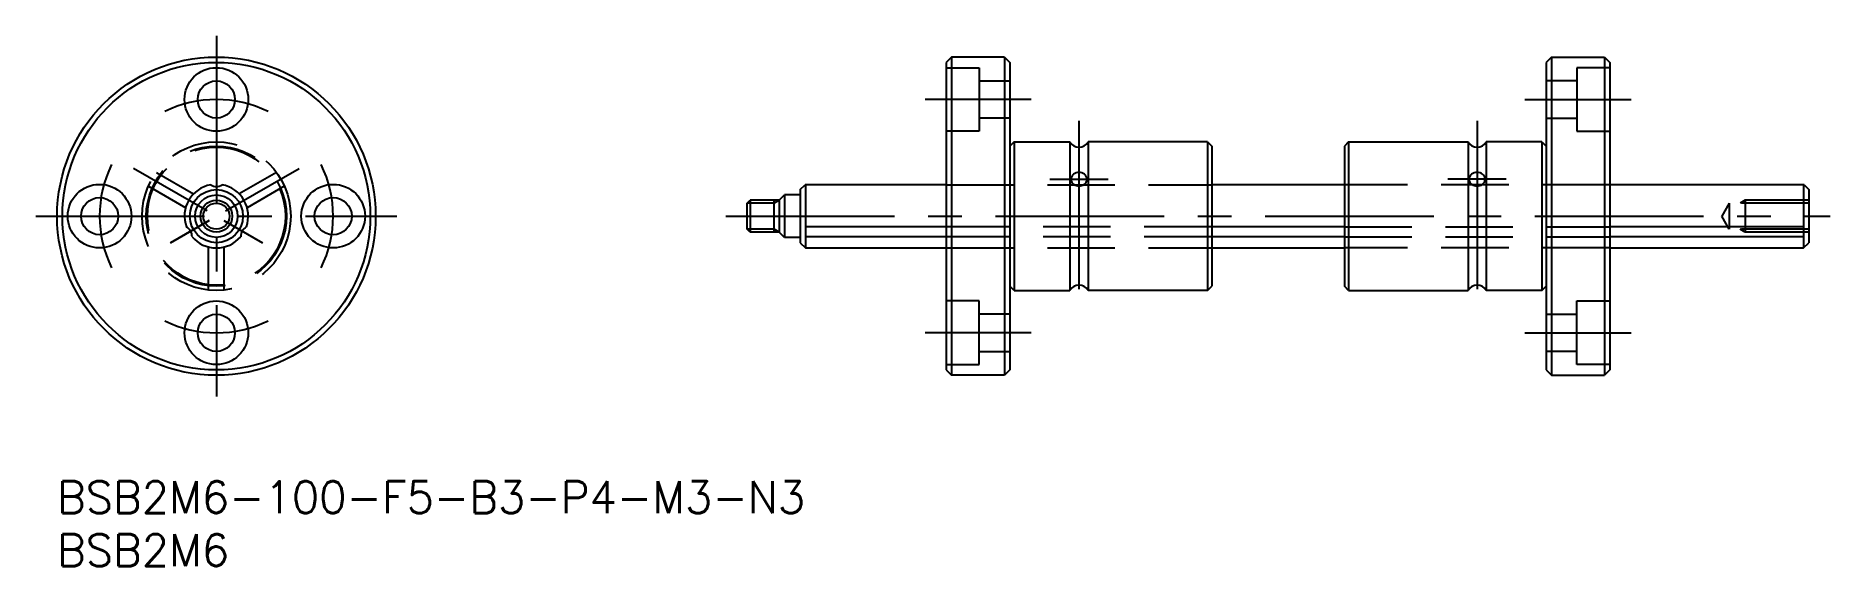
# Model space of a CAD drawing. Extents: x -2 to 167, y -8 to 42.
import ezdxf

# ---------------------------------------------------------------- set-up
doc = ezdxf.new("R2010")
doc.units = 0
doc.header["$LTSCALE"] = 0.5
doc.linetypes.add('CENTER', pattern=[50.8, 31.75, -6.35, 6.35, -6.35])
doc.linetypes.add('DASHED', pattern=[19.05, 12.7, -6.35])
for name, color, linetype in [('MSM_CENTER', 1, 'CENTER'), ('MSM_CONTINUOUS', 7, 'CONTINUOUS'), ('MSM_DASHED', 4, 'DASHED'), ('MSM_NARROW', 5, 'CONTINUOUS'), ('MSM_PART_NUMBER', 7, 'CONTINUOUS')]:
    doc.layers.add(name, color=color, linetype=linetype)
doc.styles.get("Standard").update_dxf_attribs({"font": 'txt.shx', "height": 3, "bigfont": 'bigfont.shx'})

# ---------------------------------------------------------------- blocks, each defined once
blk = doc.blocks.new('*U2')
at = {"layer": 'MSM_PART_NUMBER'}
blk.add_text('BSB2M6-100-F5-B3-P4-M3-N3', height=3, dxfattribs=at).set_placement((0, -3))
blk = doc.blocks.new('*U3')
at = {"layer": 'MSM_PART_NUMBER'}
blk.add_text('BSB2M6', height=3, dxfattribs=at).set_placement((0, -8))

msp = doc.modelspace()

# ---------------------------------------------------------------- linework, layer by layer
at = {"layer": 'MSM_CENTER'}
for p, q in [((15, 42), (15, 8)), ((91.75, 36), (81.75, 36)), ((138.25, 36), (148.25, 36)), ((96.25, 34), (96.25, 16)), ((133.75, 34), (133.75, 16)), ((14.13, 25.5), (7.21, 29.5)), ((15.87, 25.5), (22.79, 29.5)), ((93.5, 28.48), (99, 28.48)), ((136.5, 28.48), (131, 28.48)), ((-2, 25), (32, 25)), ((10.67, 22.5), (14.31, 24.6)), ((14.31, 24.6), (10.67, 22.5)), ((15.69, 24.6), (19.33, 22.5)), ((63, 25), (167, 25)), ((91.75, 14), (81.75, 14)), ((138.25, 14), (148.25, 14))]:
    msp.add_line(p, q, dxfattribs=at)
for start, end in [(63.7269, 116.2731), (153.7269, 206.2731), (333.7269, 26.2731), (243.7269, 296.2731)]:
    msp.add_arc((15, 25), 11, start, end, dxfattribs=at)
at = {"layer": 'MSM_CONTINUOUS'}
for p, q in [((84.25, 40), (83.75, 39.5)), ((83.75, 39.5), (83.75, 10.5)), ((89.25, 40), (84.25, 40)), ((84.25, 40), (84.25, 10)), ((89.25, 40), (89.25, 10)), ((89.25, 40), (89.75, 39.5)), ((89.75, 39.5), (89.75, 10.5)), ((140.75, 40), (140.25, 39.5)), ((140.25, 39.5), (140.25, 10.5)), ((140.75, 40), (140.75, 10)), ((140.75, 40), (145.75, 40)), ((145.75, 40), (145.75, 10)), ((145.75, 40), (146.25, 39.5)), ((146.25, 39.5), (146.25, 10.5)), ((90.15, 32), (89.75, 31.6)), ((90.15, 32), (90.15, 18)), ((90.15, 32), (95.4, 32)), ((95.4, 32), (95.4, 18)), ((97.1, 32), (97.1, 18)), ((108.35, 32), (97.1, 32)), ((108.35, 32), (108.35, 18)), ((108.35, 32), (108.75, 31.6)), ((108.75, 31.6), (108.75, 18.4)), ((121.65, 32), (121.25, 31.6)), ((121.25, 31.6), (121.25, 18.4)), ((121.65, 32), (132.9, 32)), ((121.65, 32), (121.65, 18)), ((132.9, 32), (132.9, 18)), ((134.6, 32), (134.6, 18)), ((139.85, 32), (134.6, 32)), ((139.85, 32), (139.85, 18)), ((139.85, 32), (140.25, 31.6)), ((70, 27.5), (70.45, 27.95)), ((70, 27.5), (70, 22.5)), ((83.75, 27.95), (70.45, 27.95)), ((70.5, 27.95), (70.5, 22)), ((121.25, 27.95), (108.75, 27.95)), ((164.55, 27.95), (146.25, 27.95)), ((164.5, 27.95), (164.5, 22)), ((164.55, 27.95), (165, 27.5)), ((165, 27.5), (165, 22.5)), ((65, 26.23), (65.27, 26.5)), ((65, 23.77), (65, 26.23)), ((68, 26.5), (65.27, 26.5)), ((65.27, 26.5), (65.27, 23.5)), ((67.53, 23.5), (67.53, 26.5)), ((68, 26.5), (68.5, 27)), ((68, 26.5), (68, 23.5)), ((68.5, 27), (68.5, 23)), ((70, 27), (68.5, 27)), ((65.27, 23.5), (65, 23.77)), ((83.75, 23.98), (70.5, 23.98)), ((121.25, 23.98), (108.75, 23.98)), ((164.5, 23.98), (146.25, 23.98)), ((68, 23.5), (65.27, 23.5)), ((68.5, 23), (68, 23.5)), ((70, 23), (68.5, 23)), ((70, 22.5), (70.5, 22)), ((83.75, 23.06), (70.5, 23.06)), ((70.5, 22), (83.75, 22)), ((121.25, 23.06), (108.75, 23.06)), ((108.75, 22), (121.25, 22)), ((164.5, 23.06), (146.25, 23.06)), ((146.25, 22), (164.5, 22)), ((164.5, 22), (165, 22.5)), ((90.15, 18), (89.75, 18.4)), ((90.15, 18), (95.4, 18)), ((108.35, 18), (97.1, 18)), ((108.35, 18), (108.75, 18.4)), ((121.65, 18), (121.25, 18.4)), ((121.65, 18), (132.9, 18)), ((139.85, 18), (134.6, 18)), ((139.85, 18), (140.25, 18.4)), ((83.75, 10.5), (84.25, 10)), ((89.75, 10.5), (89.25, 10)), ((140.25, 10.5), (140.75, 10)), ((146.25, 10.5), (145.75, 10)), ((89.25, 10), (84.25, 10)), ((140.75, 10), (145.75, 10))]:
    msp.add_line(p, q, dxfattribs=at)
for centre, radius in [((15, 25), 15), ((15, 25), 14.5), ((15, 36), 3), ((15, 36), 1.75), ((4, 25), 3), ((15, 25), 2.5), ((26, 25), 3), ((4, 25), 1.75), ((15, 25), 2), ((15, 25), 1.5), ((26, 25), 1.75), ((15, 14), 3), ((15, 14), 1.75)]:
    msp.add_circle(centre, radius, dxfattribs=at)
for centre, radius, start, end in [((96.25, 32.47), 0.971, 208.94, 331.06), ((133.75, 32.47), 0.971, 208.94, 331.06), ((96.11, 28.47), 0.613, 127.6083, 179.0223), ((96.24, 28.31), 0.817, 89.5317, 128.1011), ((96.26, 28.31), 0.817, 51.8989, 90.4683), ((96.39, 28.47), 0.613, 0.9777, 52.3917), ((133.61, 28.47), 0.613, 127.6083, 179.0223), ((133.74, 28.31), 0.817, 89.5317, 128.1011), ((133.76, 28.31), 0.817, 51.8989, 90.4683), ((133.89, 28.47), 0.613, 0.9777, 52.3917), ((15, 25), 3, 100.1952, 199.8048), ((15, 28.8), 1, 237.9266, 302.0734), ((15, 25), 3, 340.1952, 79.8048), ((96.11, 28.49), 0.613, 180.9777, 232.3917), ((96.24, 28.65), 0.817, 231.8989, 270.4683), ((96.26, 28.65), 0.817, 269.5317, 308.1011), ((96.39, 28.49), 0.613, 307.6083, 359.0223), ((133.61, 28.49), 0.613, 180.9777, 232.3917), ((133.74, 28.65), 0.817, 231.8989, 270.4683), ((133.76, 28.65), 0.817, 269.5317, 308.1011), ((133.89, 28.49), 0.613, 307.6083, 359.0223), ((11.71, 23.1), 1, 357.9266, 62.0734), ((18.29, 23.1), 1, 117.9266, 182.0734), ((15, 25), 3, 220.1952, 319.8048), ((96.25, 17.53), 0.971, 28.94, 151.06), ((133.75, 17.53), 0.971, 28.94, 151.06)]:
    msp.add_arc(centre, radius, start, end, dxfattribs=at)
at = {"layer": 'MSM_DASHED'}
for p, q in [((83.75, 39), (86.85, 39)), ((86.85, 39), (86.85, 33)), ((143.15, 39), (143.15, 33)), ((146.25, 39), (143.15, 39)), ((86.85, 37.75), (89.75, 37.75)), ((143.15, 37.75), (140.25, 37.75)), ((89.75, 34.25), (86.85, 34.25)), ((140.25, 34.25), (143.15, 34.25)), ((86.85, 33), (83.75, 33)), ((143.15, 33), (146.25, 33)), ((9.35, 29.13), (12.86, 27.1)), ((20.65, 29.13), (17.14, 27.1)), ((8.6, 27.83), (12.11, 25.8)), ((21.4, 27.83), (17.89, 25.8)), ((83.75, 27.95), (108.75, 27.95)), ((146.25, 27.95), (121.25, 27.95)), ((157.5, 26.23), (156.79, 25)), ((157.5, 26.23), (157.5, 23.77)), ((165, 26.23), (157.5, 26.23)), ((159, 26.5), (158.53, 26.23)), ((159, 26.5), (159, 23.5)), ((165, 26.5), (159, 26.5)), ((108.75, 23.98), (83.75, 23.98)), ((121.25, 23.98), (146.25, 23.98)), ((157.5, 23.77), (156.79, 25)), ((165, 23.77), (157.5, 23.77)), ((159, 23.5), (158.53, 23.77)), ((14.25, 18.04), (14.25, 22.1)), ((15.75, 18.04), (15.75, 22.1)), ((108.75, 23.06), (83.75, 23.06)), ((83.75, 22), (108.75, 22)), ((121.25, 23.06), (146.25, 23.06)), ((146.25, 22), (121.25, 22)), ((165, 23.5), (159, 23.5)), ((86.85, 17), (83.75, 17)), ((86.85, 11), (86.85, 17)), ((143.15, 11), (143.15, 17)), ((143.15, 17), (146.25, 17)), ((89.75, 15.75), (86.85, 15.75)), ((140.25, 15.75), (143.15, 15.75)), ((86.85, 12.25), (89.75, 12.25)), ((143.15, 12.25), (140.25, 12.25)), ((83.75, 11), (86.85, 11)), ((146.25, 11), (143.15, 11))]:
    msp.add_line(p, q, dxfattribs=at)
for radius in [7, 6.6, 6.5]:
    msp.add_circle((15, 25), radius, dxfattribs=at)
at = {"layer": 'MSM_NARROW'}
for p, q in [((67.53, 26.23), (65, 26.23)), ((68, 26.5), (67.53, 26.23)), ((67.53, 23.77), (65, 23.77)), ((68, 23.5), (67.53, 23.77))]:
    msp.add_line(p, q, dxfattribs=at)
msp.add_circle((15, 25), 1.23, dxfattribs=at)

# ---------------------------------------------------------------- block references
at = {"layer": 'MSM_CONTINUOUS'}
for name in ['*U2', '*U3']:
    msp.add_blockref(name, (0, 0), dxfattribs=at)

doc.saveas('drawing.dxf')
